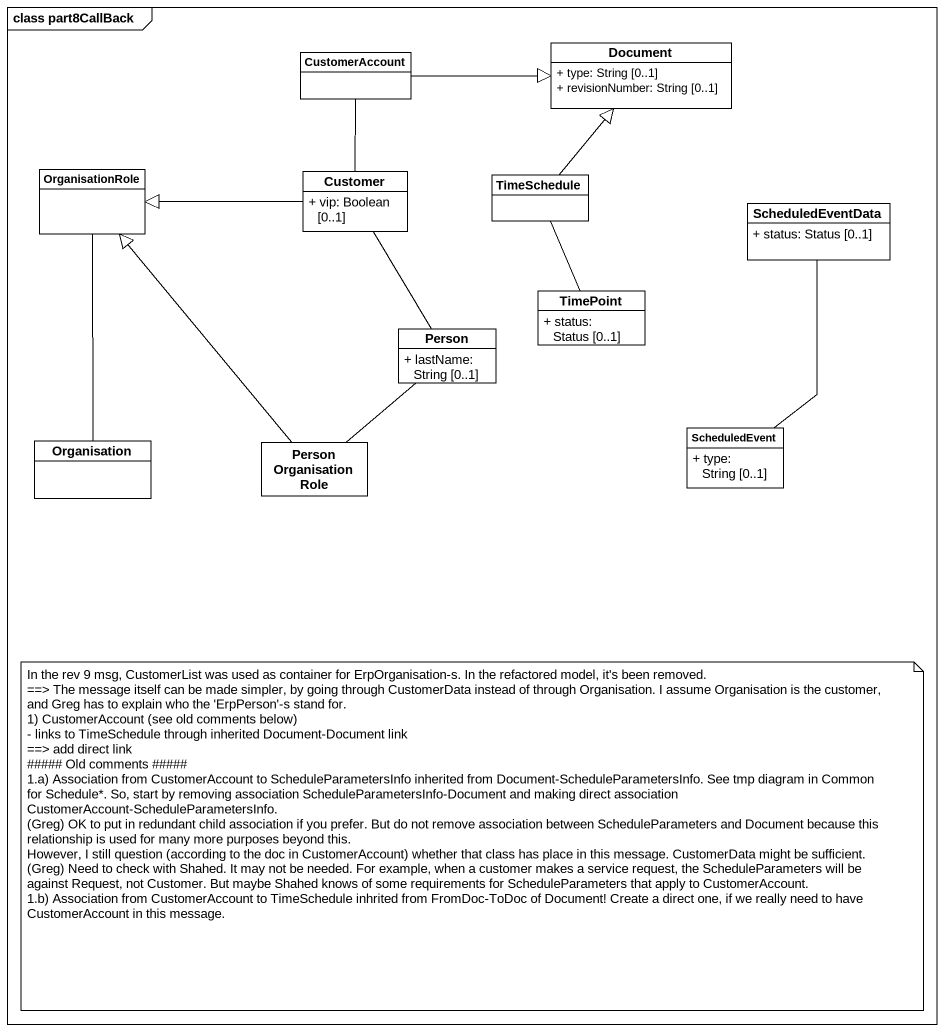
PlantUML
@startuml
mainframe class part8CallBack
hide circle
hide empty members
skinparam classAttributeIconSize 0
class CustomerAccount
class Document {
  + type: String [0..1]
  + revisionNumber: String [0..1]
}
class OrganisationRole
class Customer {
  + vip: Boolean [0..1]
}
class TimeSchedule
class ScheduledEventData {
  + status: Status [0..1]
}
class TimePoint {
  + status: Status [0..1]
}
class "Person" as Person_ {
  + lastName: String [0..1]
}
class Organisation
class PersonOrganisationRole
class ScheduledEvent {
  + type: String [0..1]
}
CustomerAccount -right-|> Document
OrganisationRole -- Organisation
Customer -up- CustomerAccount
Customer -left-|> OrganisationRole
Customer -- Person_
TimeSchedule -up-|> Document
TimeSchedule -- TimePoint
ScheduledEventData -- ScheduledEvent
Person_ -- PersonOrganisationRole
PersonOrganisationRole -up-|> OrganisationRole
note as N1
  In the rev 9 msg, CustomerList was used as container for ErpOrganisation-s. In the refactored model, it's been removed.
  ~==> The message itself can be made simpler, by going through CustomerData instead of through Organisation. I assume Organisation is the customer, and Greg has to explain who the 'ErpPerson'-s stand for.
  1) CustomerAccount (see old comments below)
  - links to TimeSchedule through inherited Document-Document link
  ~==> add direct link
  ##### Old comments #####
  1.a) Association from CustomerAccount to ScheduleParametersInfo inherited from Document-ScheduleParametersInfo. See tmp diagram in Common for Schedule*. So, start by removing association ScheduleParametersInfo-Document and making direct association CustomerAccount-ScheduleParametersInfo.
  (Greg) OK to put in redundant child association if you prefer. But do not remove association between ScheduleParameters and Document because this relationship is used for many more purposes beyond this.
  However, I still question (according to the doc in CustomerAccount) whether that class has place in this message. CustomerData might be sufficient.
  (Greg) Need to check with Shahed. It may not be needed. For example, when a customer makes a service request, the ScheduleParameters will be against Request, not Customer. But maybe Shahed knows of some requirements for ScheduleParameters that apply to CustomerAccount.
  1.b) Association from CustomerAccount to TimeSchedule inhrited from FromDoc-ToDoc of Document! Create a direct one, if we really need to have CustomerAccount in this message.
end note
@enduml
